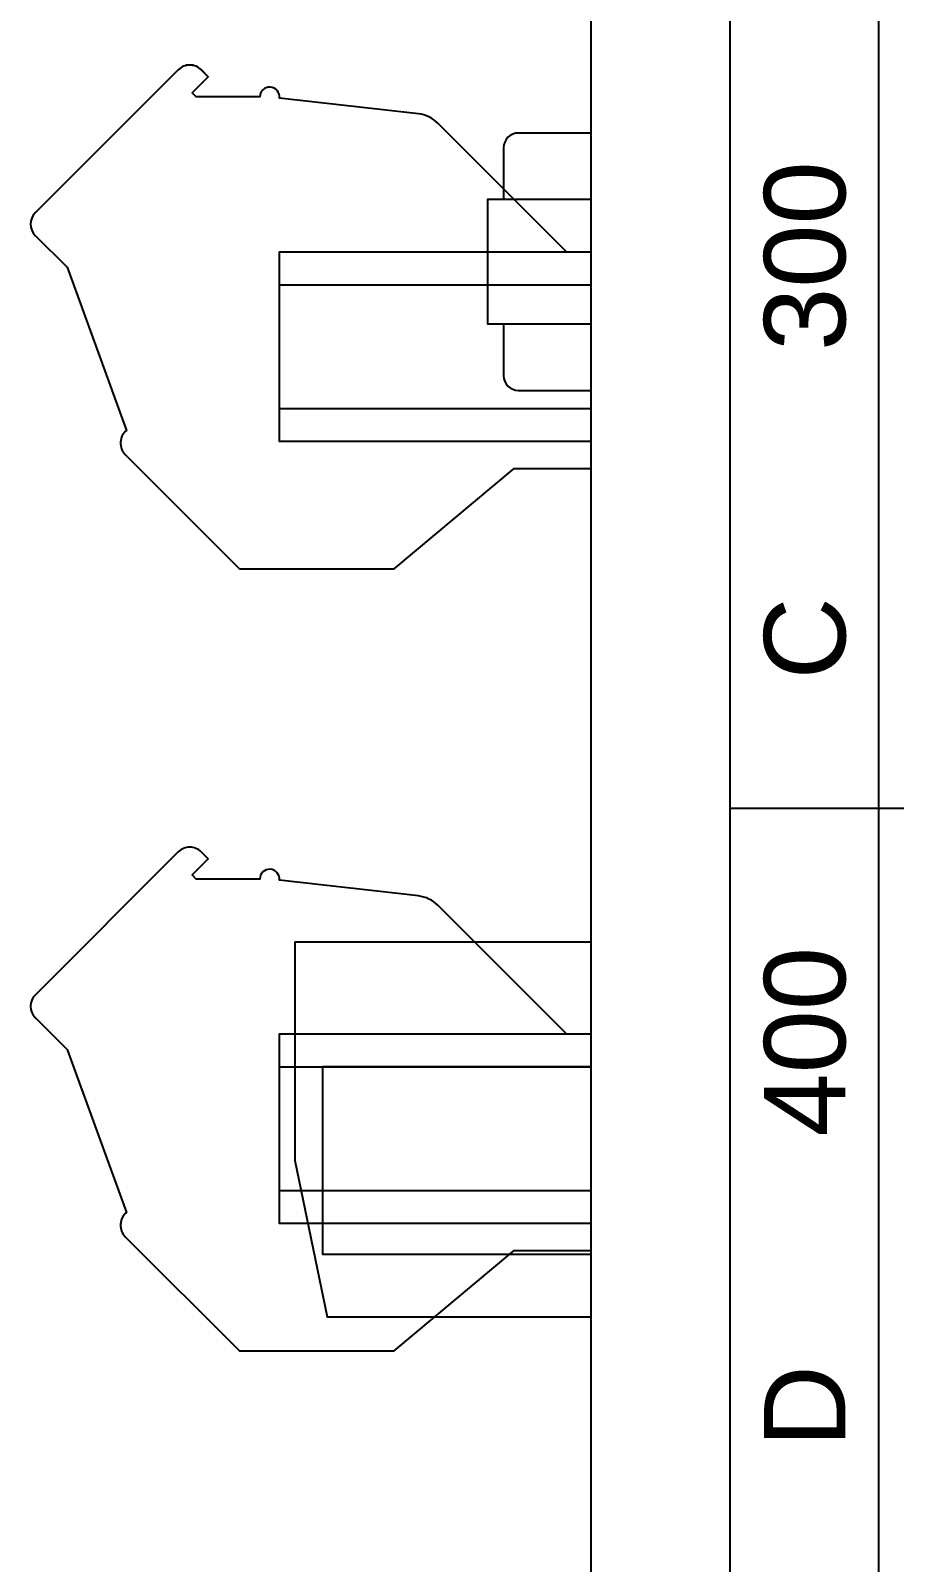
# Model space of a CAD drawing. Extents: x 0 to 24, y 0 to 18.
# Drawn here: x 8.816 to 9.859, y 4.154 to 6.005 of the extents above; entities that cross this region are included whole.
import ezdxf

# ---------------------------------------------------------------- set-up
doc = ezdxf.new("R2010")
doc.units = 0
doc.header["$MEASUREMENT"] = 0
for name, color, linetype in [('2_02__A-__SERIAL_COMMUNICA', 7, 'CONTINUOUS'), ('2_03__B-___3__DI___4__DO__', 7, 'CONTINUOUS'), ('2_04__1-___4__DI___4__DO_E', 7, 'CONTINUOUS'), ('2_05__C-___4__DI___4__DO_F', 7, 'CONTINUOUS'), ('2_06__D-___4__DI___3__DO_E', 7, 'CONTINUOUS'), ('2_07__2A___8__DO__ELECTROM', 7, 'CONTINUOUS'), ('2_08__2B___8__DO__ELECTROM', 7, 'CONTINUOUS'), ('2_09__2C___8__DO_ELECTROME', 7, 'CONTINUOUS'), ('2_10__2D___8__DO_ELECTROME', 7, 'CONTINUOUS'), ('2_11__2G___8__DO_ELECTROME', 7, 'CONTINUOUS'), ('2_12__3-___8__DI', 7, 'CONTINUOUS'), ('2_13__4-___14__DI', 7, 'CONTINUOUS'), ('2_14__6-___4__AI___4__AO__', 7, 'CONTINUOUS'), ('3_02__B-___3__DI___4__DO__', 7, 'CONTINUOUS'), ('3_03__1-___4__DI___4__DO_E', 7, 'CONTINUOUS'), ('3_04__C-___4__DI___4__DO_F', 7, 'CONTINUOUS'), ('3_05__D-___4__DI___3__DO_E', 7, 'CONTINUOUS'), ('3_06__2A___8__DO__ELECTROM', 7, 'CONTINUOUS'), ('3_07__2B___8__DO__ELECTROM', 7, 'CONTINUOUS'), ('3_08__2C___8__DO_ELECTROME', 7, 'CONTINUOUS'), ('3_09__2D___8__DO_ELECTROME', 7, 'CONTINUOUS'), ('3_10__2G___8__DO_ELECTROME', 7, 'CONTINUOUS'), ('3_11__3-___8__DI', 7, 'CONTINUOUS'), ('3_12__4-___14__DI', 7, 'CONTINUOUS'), ('3_13__6-___4__AI___4__AO__', 7, 'CONTINUOUS'), ('3_14__9-___10__RTD_INPUTS', 7, 'CONTINUOUS'), ('5_00_____DWG', 7, 'CONTINUOUS')]:
    doc.layers.add(name, color=color, linetype=linetype)
doc.styles.add('ARIAL', font='arial.ttf')

msp = doc.modelspace()

# ---------------------------------------------------------------- linework, layer by layer
at = {"layer": '2_02__A-__SERIAL_COMMUNICA'}
for points in [[(9.3874, 5.8135), (9.3079, 5.8929, 0.169586), (9.2845, 5.9042), (9.1164, 5.9234, 0.430941), (9.1053, 5.9365, 0.430926), (9.0928, 5.9247), (9.0159, 5.9247), (9.0109, 5.9296), (9.0304, 5.9491), (9.0221, 5.9575, 0.414218), (8.9942, 5.9575), (8.8216, 5.7849, 0.414213), (8.8216, 5.757), (8.8599, 5.7188), (8.9316, 5.5218, 0.440578), (8.9302, 5.4926), (9.0682, 5.3545), (9.2553, 5.3545), (9.3999, 5.4759), (9.4932, 5.4759)], [(9.4932, 5.8811), (9.4051, 5.8811, 0.414214), (9.3874, 5.8634), (9.3874, 5.8006)], [(9.3874, 5.6506), (9.3874, 5.5878, 0.414214), (9.4051, 5.5701), (9.4932, 5.5701)]]:
    msp.add_lwpolyline(points, format="xyb", dxfattribs=at)
for points in [[(9.4932, 5.8006), (9.3677, 5.8006), (9.3677, 5.6506), (9.4932, 5.6506)], [(9.3677, 5.7372), (9.1161, 5.7372), (9.1161, 5.5088), (9.4932, 5.5088)], [(9.1161, 5.6978), (9.3677, 5.6978)], [(9.1161, 5.5482), (9.4932, 5.5482)]]:
    msp.add_lwpolyline(points, dxfattribs=at)
at = {"layer": '2_03__B-___3__DI___4__DO__'}
msp.add_lwpolyline([(9.4633, 5.7375), (9.3079, 5.8929, 0.169586), (9.2845, 5.9042), (9.1164, 5.9234, 0.430941), (9.1053, 5.9365, 0.430926), (9.0928, 5.9247), (9.0159, 5.9247), (9.0109, 5.9296), (9.0304, 5.9491), (9.022, 5.9575, 0.414218), (8.9942, 5.9575), (8.8216, 5.7849, 0.414213), (8.8216, 5.757), (8.8599, 5.7188), (8.9316, 5.5218, 0.440578), (8.9302, 5.4926), (9.0682, 5.3545), (9.2553, 5.3545), (9.3999, 5.4759), (9.4932, 5.4759)], format="xyb", dxfattribs=at)
for points in [[(9.4932, 5.7372), (9.116, 5.7372), (9.116, 5.5088), (9.4932, 5.5088)], [(9.116, 5.6978), (9.4932, 5.6978)], [(9.116, 5.5482), (9.4932, 5.5482)]]:
    msp.add_lwpolyline(points, dxfattribs=at)
at = {"layer": '2_04__1-___4__DI___4__DO_E'}
msp.add_lwpolyline([(9.4633, 5.7375), (9.3079, 5.8929, 0.169586), (9.2845, 5.9042), (9.1164, 5.9234, 0.430941), (9.1053, 5.9365, 0.430926), (9.0928, 5.9247), (9.0159, 5.9247), (9.0109, 5.9296), (9.0304, 5.9491), (9.022, 5.9575, 0.414218), (8.9942, 5.9575), (8.8216, 5.7849, 0.414213), (8.8216, 5.757), (8.8599, 5.7188), (8.9316, 5.5218, 0.440578), (8.9302, 5.4926), (9.0682, 5.3545), (9.2553, 5.3545), (9.3999, 5.4759), (9.4932, 5.4759)], format="xyb", dxfattribs=at)
for points in [[(9.4932, 5.7372), (9.116, 5.7372), (9.116, 5.5088), (9.4932, 5.5088)], [(9.116, 5.6978), (9.4932, 5.6978)], [(9.116, 5.5482), (9.4932, 5.5482)]]:
    msp.add_lwpolyline(points, dxfattribs=at)
at = {"layer": '2_05__C-___4__DI___4__DO_F'}
msp.add_lwpolyline([(9.4633, 5.7375), (9.3079, 5.8929, 0.169586), (9.2845, 5.9042), (9.1164, 5.9234, 0.430941), (9.1053, 5.9365, 0.430926), (9.0928, 5.9247), (9.0159, 5.9247), (9.0109, 5.9296), (9.0304, 5.9491), (9.022, 5.9575, 0.414218), (8.9942, 5.9575), (8.8216, 5.7849, 0.414213), (8.8216, 5.757), (8.8599, 5.7188), (8.9316, 5.5218, 0.440578), (8.9302, 5.4926), (9.0682, 5.3545), (9.2553, 5.3545), (9.3999, 5.4759), (9.4932, 5.4759)], format="xyb", dxfattribs=at)
for points in [[(9.4932, 5.7372), (9.116, 5.7372), (9.116, 5.5088), (9.4932, 5.5088)], [(9.116, 5.6978), (9.4932, 5.6978)], [(9.116, 5.5482), (9.4932, 5.5482)]]:
    msp.add_lwpolyline(points, dxfattribs=at)
at = {"layer": '2_06__D-___4__DI___3__DO_E'}
msp.add_lwpolyline([(9.4633, 5.7375), (9.3079, 5.8929, 0.169586), (9.2845, 5.9042), (9.1164, 5.9234, 0.430941), (9.1053, 5.9365, 0.430926), (9.0928, 5.9247), (9.0159, 5.9247), (9.0109, 5.9296), (9.0304, 5.9491), (9.022, 5.9575, 0.414218), (8.9942, 5.9575), (8.8216, 5.7849, 0.414213), (8.8216, 5.757), (8.8599, 5.7188), (8.9316, 5.5218, 0.440578), (8.9302, 5.4926), (9.0682, 5.3545), (9.2553, 5.3545), (9.3999, 5.4759), (9.4932, 5.4759)], format="xyb", dxfattribs=at)
for points in [[(9.4932, 5.7372), (9.116, 5.7372), (9.116, 5.5088), (9.4932, 5.5088)], [(9.116, 5.6978), (9.4932, 5.6978)], [(9.116, 5.5482), (9.4932, 5.5482)]]:
    msp.add_lwpolyline(points, dxfattribs=at)
at = {"layer": '2_07__2A___8__DO__ELECTROM'}
msp.add_lwpolyline([(9.4633, 5.7375), (9.3079, 5.8929, 0.169586), (9.2845, 5.9042), (9.1164, 5.9234, 0.430941), (9.1053, 5.9365, 0.430926), (9.0928, 5.9247), (9.0159, 5.9247), (9.0109, 5.9296), (9.0304, 5.9491), (9.022, 5.9575, 0.414218), (8.9942, 5.9575), (8.8216, 5.7849, 0.414213), (8.8216, 5.757), (8.8599, 5.7188), (8.9316, 5.5218, 0.440578), (8.9302, 5.4926), (9.0682, 5.3545), (9.2553, 5.3545), (9.3999, 5.4759), (9.4932, 5.4759)], format="xyb", dxfattribs=at)
for points in [[(9.4932, 5.7372), (9.116, 5.7372), (9.116, 5.5088), (9.4932, 5.5088)], [(9.116, 5.6978), (9.4932, 5.6978)], [(9.116, 5.5482), (9.4932, 5.5482)]]:
    msp.add_lwpolyline(points, dxfattribs=at)
at = {"layer": '2_08__2B___8__DO__ELECTROM'}
msp.add_lwpolyline([(9.4633, 5.7375), (9.3079, 5.8929, 0.169586), (9.2845, 5.9042), (9.1164, 5.9234, 0.430941), (9.1053, 5.9365, 0.430926), (9.0928, 5.9247), (9.0159, 5.9247), (9.0109, 5.9296), (9.0304, 5.9491), (9.022, 5.9575, 0.414218), (8.9942, 5.9575), (8.8216, 5.7849, 0.414213), (8.8216, 5.757), (8.8599, 5.7188), (8.9316, 5.5218, 0.440578), (8.9302, 5.4926), (9.0682, 5.3545), (9.2553, 5.3545), (9.3999, 5.4759), (9.4932, 5.4759)], format="xyb", dxfattribs=at)
for points in [[(9.4932, 5.7372), (9.116, 5.7372), (9.116, 5.5088), (9.4932, 5.5088)], [(9.116, 5.6978), (9.4932, 5.6978)], [(9.116, 5.5482), (9.4932, 5.5482)]]:
    msp.add_lwpolyline(points, dxfattribs=at)
at = {"layer": '2_09__2C___8__DO_ELECTROME'}
msp.add_lwpolyline([(9.4633, 5.7375), (9.3079, 5.8929, 0.169586), (9.2845, 5.9042), (9.1164, 5.9234, 0.430941), (9.1053, 5.9365, 0.430926), (9.0928, 5.9247), (9.0159, 5.9247), (9.0109, 5.9296), (9.0304, 5.9491), (9.022, 5.9575, 0.414218), (8.9942, 5.9575), (8.8216, 5.7849, 0.414213), (8.8216, 5.757), (8.8599, 5.7188), (8.9316, 5.5218, 0.440578), (8.9302, 5.4926), (9.0682, 5.3545), (9.2553, 5.3545), (9.3999, 5.4759), (9.4932, 5.4759)], format="xyb", dxfattribs=at)
for points in [[(9.4932, 5.7372), (9.116, 5.7372), (9.116, 5.5088), (9.4932, 5.5088)], [(9.116, 5.6978), (9.4932, 5.6978)], [(9.116, 5.5482), (9.4932, 5.5482)]]:
    msp.add_lwpolyline(points, dxfattribs=at)
at = {"layer": '2_10__2D___8__DO_ELECTROME'}
msp.add_lwpolyline([(9.4633, 5.7375), (9.3079, 5.8929, 0.169586), (9.2845, 5.9042), (9.1164, 5.9234, 0.430941), (9.1053, 5.9365, 0.430926), (9.0928, 5.9247), (9.0159, 5.9247), (9.0109, 5.9296), (9.0304, 5.9491), (9.022, 5.9575, 0.414218), (8.9942, 5.9575), (8.8216, 5.7849, 0.414213), (8.8216, 5.757), (8.8599, 5.7188), (8.9316, 5.5218, 0.440578), (8.9302, 5.4926), (9.0682, 5.3545), (9.2553, 5.3545), (9.3999, 5.4759), (9.4932, 5.4759)], format="xyb", dxfattribs=at)
for points in [[(9.4932, 5.7372), (9.116, 5.7372), (9.116, 5.5088), (9.4932, 5.5088)], [(9.116, 5.6978), (9.4932, 5.6978)], [(9.116, 5.5482), (9.4932, 5.5482)]]:
    msp.add_lwpolyline(points, dxfattribs=at)
at = {"layer": '2_11__2G___8__DO_ELECTROME'}
msp.add_lwpolyline([(9.4633, 5.7375), (9.3079, 5.8929, 0.169586), (9.2845, 5.9042), (9.1164, 5.9234, 0.430941), (9.1053, 5.9365, 0.430926), (9.0928, 5.9247), (9.0159, 5.9247), (9.0109, 5.9296), (9.0304, 5.9491), (9.022, 5.9575, 0.414218), (8.9942, 5.9575), (8.8216, 5.7849, 0.414213), (8.8216, 5.757), (8.8599, 5.7188), (8.9316, 5.5218, 0.440578), (8.9302, 5.4926), (9.0682, 5.3545), (9.2553, 5.3545), (9.3999, 5.4759), (9.4932, 5.4759)], format="xyb", dxfattribs=at)
for points in [[(9.4932, 5.7372), (9.116, 5.7372), (9.116, 5.5088), (9.4932, 5.5088)], [(9.116, 5.6978), (9.4932, 5.6978)], [(9.116, 5.5482), (9.4932, 5.5482)]]:
    msp.add_lwpolyline(points, dxfattribs=at)
at = {"layer": '2_12__3-___8__DI'}
msp.add_lwpolyline([(9.4633, 5.7375), (9.3079, 5.8929, 0.169586), (9.2845, 5.9042), (9.1164, 5.9234, 0.430941), (9.1053, 5.9365, 0.430926), (9.0928, 5.9247), (9.0159, 5.9247), (9.0109, 5.9296), (9.0304, 5.9491), (9.022, 5.9575, 0.414218), (8.9942, 5.9575), (8.8216, 5.7849, 0.414213), (8.8216, 5.757), (8.8599, 5.7188), (8.9316, 5.5218, 0.440578), (8.9302, 5.4926), (9.0682, 5.3545), (9.2553, 5.3545), (9.3999, 5.4759), (9.4932, 5.4759)], format="xyb", dxfattribs=at)
for points in [[(9.4932, 5.7372), (9.116, 5.7372), (9.116, 5.5088), (9.4932, 5.5088)], [(9.116, 5.6978), (9.4932, 5.6978)], [(9.116, 5.5482), (9.4932, 5.5482)]]:
    msp.add_lwpolyline(points, dxfattribs=at)
at = {"layer": '2_13__4-___14__DI'}
msp.add_lwpolyline([(9.4633, 5.7375), (9.3079, 5.8929, 0.169586), (9.2845, 5.9042), (9.1164, 5.9234, 0.430941), (9.1053, 5.9365, 0.430926), (9.0928, 5.9247), (9.0159, 5.9247), (9.0109, 5.9296), (9.0304, 5.9491), (9.022, 5.9575, 0.414218), (8.9942, 5.9575), (8.8216, 5.7849, 0.414213), (8.8216, 5.757), (8.8599, 5.7188), (8.9316, 5.5218, 0.440578), (8.9302, 5.4926), (9.0682, 5.3545), (9.2553, 5.3545), (9.3999, 5.4759), (9.4932, 5.4759)], format="xyb", dxfattribs=at)
for points in [[(9.4932, 5.7372), (9.116, 5.7372), (9.116, 5.5088), (9.4932, 5.5088)], [(9.116, 5.6978), (9.4932, 5.6978)], [(9.116, 5.5482), (9.4932, 5.5482)]]:
    msp.add_lwpolyline(points, dxfattribs=at)
at = {"layer": '2_14__6-___4__AI___4__AO__'}
msp.add_lwpolyline([(9.4633, 5.7375), (9.3079, 5.8929, 0.169586), (9.2845, 5.9042), (9.1164, 5.9234, 0.430941), (9.1053, 5.9365, 0.430926), (9.0928, 5.9247), (9.0159, 5.9247), (9.0109, 5.9296), (9.0304, 5.9491), (9.022, 5.9575, 0.414218), (8.9942, 5.9575), (8.8216, 5.7849, 0.414213), (8.8216, 5.757), (8.8599, 5.7188), (8.9316, 5.5218, 0.440578), (8.9302, 5.4926), (9.0682, 5.3545), (9.2553, 5.3545), (9.3999, 5.4759), (9.4932, 5.4759)], format="xyb", dxfattribs=at)
for points in [[(9.4932, 5.7372), (9.116, 5.7372), (9.116, 5.5088), (9.4932, 5.5088)], [(9.116, 5.6978), (9.4932, 5.6978)], [(9.116, 5.5482), (9.4932, 5.5482)]]:
    msp.add_lwpolyline(points, dxfattribs=at)
at = {"layer": '3_02__B-___3__DI___4__DO__'}
msp.add_lwpolyline([(9.4633, 4.7925), (9.3079, 4.9479, 0.169586), (9.2845, 4.9592), (9.1164, 4.9783, 0.430941), (9.1053, 4.9915, 0.430926), (9.0928, 4.9797), (9.0159, 4.9797), (9.0109, 4.9846), (9.0304, 5.0041), (9.022, 5.0125, 0.414218), (8.9942, 5.0125), (8.8216, 4.8399, 0.414213), (8.8216, 4.812), (8.8599, 4.7737), (8.9316, 4.5768, 0.440578), (8.9302, 4.5475), (9.0682, 4.4095), (9.2553, 4.4095), (9.3999, 4.5308), (9.4932, 4.5308)], format="xyb", dxfattribs=at)
for points in [[(9.4932, 4.7922), (9.116, 4.7922), (9.116, 4.5638), (9.4932, 4.5638)], [(9.116, 4.7528), (9.4932, 4.7528)], [(9.116, 4.6032), (9.4932, 4.6032)]]:
    msp.add_lwpolyline(points, dxfattribs=at)
at = {"layer": '3_03__1-___4__DI___4__DO_E'}
msp.add_lwpolyline([(9.4633, 4.7925), (9.3079, 4.9479, 0.169586), (9.2845, 4.9592), (9.1164, 4.9783, 0.430941), (9.1053, 4.9915, 0.430926), (9.0928, 4.9797), (9.0159, 4.9797), (9.0109, 4.9846), (9.0304, 5.0041), (9.022, 5.0125, 0.414218), (8.9942, 5.0125), (8.8216, 4.8399, 0.414213), (8.8216, 4.812), (8.8599, 4.7737), (8.9316, 4.5768, 0.440578), (8.9302, 4.5475), (9.0682, 4.4095), (9.2553, 4.4095), (9.3999, 4.5308), (9.4932, 4.5308)], format="xyb", dxfattribs=at)
for points in [[(9.4932, 4.7922), (9.116, 4.7922), (9.116, 4.5638), (9.4932, 4.5638)], [(9.116, 4.7528), (9.4932, 4.7528)], [(9.116, 4.6032), (9.4932, 4.6032)]]:
    msp.add_lwpolyline(points, dxfattribs=at)
at = {"layer": '3_04__C-___4__DI___4__DO_F'}
msp.add_lwpolyline([(9.4633, 4.7925), (9.3079, 4.9479, 0.169586), (9.2845, 4.9592), (9.1164, 4.9783, 0.430941), (9.1053, 4.9915, 0.430926), (9.0928, 4.9797), (9.0159, 4.9797), (9.0109, 4.9846), (9.0304, 5.0041), (9.022, 5.0125, 0.414218), (8.9942, 5.0125), (8.8216, 4.8399, 0.414213), (8.8216, 4.812), (8.8599, 4.7737), (8.9316, 4.5768, 0.440578), (8.9302, 4.5475), (9.0682, 4.4095), (9.2553, 4.4095), (9.3999, 4.5308), (9.4932, 4.5308)], format="xyb", dxfattribs=at)
for points in [[(9.4932, 4.7922), (9.116, 4.7922), (9.116, 4.5638), (9.4932, 4.5638)], [(9.116, 4.7528), (9.4932, 4.7528)], [(9.116, 4.6032), (9.4932, 4.6032)]]:
    msp.add_lwpolyline(points, dxfattribs=at)
at = {"layer": '3_05__D-___4__DI___3__DO_E'}
msp.add_lwpolyline([(9.4633, 4.7925), (9.3079, 4.9479, 0.169586), (9.2845, 4.9592), (9.1164, 4.9783, 0.430941), (9.1053, 4.9915, 0.430926), (9.0928, 4.9797), (9.0159, 4.9797), (9.0109, 4.9846), (9.0304, 5.0041), (9.022, 5.0125, 0.414218), (8.9942, 5.0125), (8.8216, 4.8399, 0.414213), (8.8216, 4.812), (8.8599, 4.7737), (8.9316, 4.5768, 0.440578), (8.9302, 4.5475), (9.0682, 4.4095), (9.2553, 4.4095), (9.3999, 4.5308), (9.4932, 4.5308)], format="xyb", dxfattribs=at)
for points in [[(9.4932, 4.7922), (9.116, 4.7922), (9.116, 4.5638), (9.4932, 4.5638)], [(9.116, 4.7528), (9.4932, 4.7528)], [(9.116, 4.6032), (9.4932, 4.6032)]]:
    msp.add_lwpolyline(points, dxfattribs=at)
at = {"layer": '3_06__2A___8__DO__ELECTROM'}
msp.add_lwpolyline([(9.4633, 4.7925), (9.3079, 4.9479, 0.169586), (9.2845, 4.9592), (9.1164, 4.9783, 0.430941), (9.1053, 4.9915, 0.430926), (9.0928, 4.9797), (9.0159, 4.9797), (9.0109, 4.9846), (9.0304, 5.0041), (9.022, 5.0125, 0.414218), (8.9942, 5.0125), (8.8216, 4.8399, 0.414213), (8.8216, 4.812), (8.8599, 4.7737), (8.9316, 4.5768, 0.440578), (8.9302, 4.5475), (9.0682, 4.4095), (9.2553, 4.4095), (9.3999, 4.5308), (9.4932, 4.5308)], format="xyb", dxfattribs=at)
for points in [[(9.4932, 4.7922), (9.116, 4.7922), (9.116, 4.5638), (9.4932, 4.5638)], [(9.116, 4.7528), (9.4932, 4.7528)], [(9.116, 4.6032), (9.4932, 4.6032)]]:
    msp.add_lwpolyline(points, dxfattribs=at)
at = {"layer": '3_07__2B___8__DO__ELECTROM'}
msp.add_lwpolyline([(9.4633, 4.7925), (9.3079, 4.9479, 0.169586), (9.2845, 4.9592), (9.1164, 4.9783, 0.430941), (9.1053, 4.9915, 0.430926), (9.0928, 4.9797), (9.0159, 4.9797), (9.0109, 4.9846), (9.0304, 5.0041), (9.022, 5.0125, 0.414218), (8.9942, 5.0125), (8.8216, 4.8399, 0.414213), (8.8216, 4.812), (8.8599, 4.7737), (8.9316, 4.5768, 0.440578), (8.9302, 4.5475), (9.0682, 4.4095), (9.2553, 4.4095), (9.3999, 4.5308), (9.4932, 4.5308)], format="xyb", dxfattribs=at)
for points in [[(9.4932, 4.7922), (9.116, 4.7922), (9.116, 4.5638), (9.4932, 4.5638)], [(9.116, 4.7528), (9.4932, 4.7528)], [(9.116, 4.6032), (9.4932, 4.6032)]]:
    msp.add_lwpolyline(points, dxfattribs=at)
at = {"layer": '3_08__2C___8__DO_ELECTROME'}
msp.add_lwpolyline([(9.4633, 4.7925), (9.3079, 4.9479, 0.169586), (9.2845, 4.9592), (9.1164, 4.9783, 0.430941), (9.1053, 4.9915, 0.430926), (9.0928, 4.9797), (9.0159, 4.9797), (9.0109, 4.9846), (9.0304, 5.0041), (9.022, 5.0125, 0.414218), (8.9942, 5.0125), (8.8216, 4.8399, 0.414213), (8.8216, 4.812), (8.8599, 4.7737), (8.9316, 4.5768, 0.440578), (8.9302, 4.5475), (9.0682, 4.4095), (9.2553, 4.4095), (9.3999, 4.5308), (9.4932, 4.5308)], format="xyb", dxfattribs=at)
for points in [[(9.4932, 4.7922), (9.116, 4.7922), (9.116, 4.5638), (9.4932, 4.5638)], [(9.116, 4.7528), (9.4932, 4.7528)], [(9.116, 4.6032), (9.4932, 4.6032)]]:
    msp.add_lwpolyline(points, dxfattribs=at)
at = {"layer": '3_09__2D___8__DO_ELECTROME'}
msp.add_lwpolyline([(9.4633, 4.7925), (9.3079, 4.9479, 0.169586), (9.2845, 4.9592), (9.1164, 4.9783, 0.430941), (9.1053, 4.9915, 0.430926), (9.0928, 4.9797), (9.0159, 4.9797), (9.0109, 4.9846), (9.0304, 5.0041), (9.022, 5.0125, 0.414218), (8.9942, 5.0125), (8.8216, 4.8399, 0.414213), (8.8216, 4.812), (8.8599, 4.7737), (8.9316, 4.5768, 0.440578), (8.9302, 4.5475), (9.0682, 4.4095), (9.2553, 4.4095), (9.3999, 4.5308), (9.4932, 4.5308)], format="xyb", dxfattribs=at)
for points in [[(9.4932, 4.7922), (9.116, 4.7922), (9.116, 4.5638), (9.4932, 4.5638)], [(9.116, 4.7528), (9.4932, 4.7528)], [(9.116, 4.6032), (9.4932, 4.6032)]]:
    msp.add_lwpolyline(points, dxfattribs=at)
at = {"layer": '3_10__2G___8__DO_ELECTROME'}
msp.add_lwpolyline([(9.4633, 4.7925), (9.3079, 4.9479, 0.169586), (9.2845, 4.9592), (9.1164, 4.9783, 0.430941), (9.1053, 4.9915, 0.430926), (9.0928, 4.9797), (9.0159, 4.9797), (9.0109, 4.9846), (9.0304, 5.0041), (9.022, 5.0125, 0.414218), (8.9942, 5.0125), (8.8216, 4.8399, 0.414213), (8.8216, 4.812), (8.8599, 4.7737), (8.9316, 4.5768, 0.440578), (8.9302, 4.5475), (9.0682, 4.4095), (9.2553, 4.4095), (9.3999, 4.5308), (9.4932, 4.5308)], format="xyb", dxfattribs=at)
for points in [[(9.4932, 4.7922), (9.116, 4.7922), (9.116, 4.5638), (9.4932, 4.5638)], [(9.116, 4.7528), (9.4932, 4.7528)], [(9.116, 4.6032), (9.4932, 4.6032)]]:
    msp.add_lwpolyline(points, dxfattribs=at)
at = {"layer": '3_11__3-___8__DI'}
msp.add_lwpolyline([(9.4633, 4.7925), (9.3079, 4.9479, 0.169586), (9.2845, 4.9592), (9.1164, 4.9783, 0.430941), (9.1053, 4.9915, 0.430926), (9.0928, 4.9797), (9.0159, 4.9797), (9.0109, 4.9846), (9.0304, 5.0041), (9.022, 5.0125, 0.414218), (8.9942, 5.0125), (8.8216, 4.8399, 0.414213), (8.8216, 4.812), (8.8599, 4.7737), (8.9316, 4.5768, 0.440578), (8.9302, 4.5475), (9.0682, 4.4095), (9.2553, 4.4095), (9.3999, 4.5308), (9.4932, 4.5308)], format="xyb", dxfattribs=at)
for points in [[(9.4932, 4.7922), (9.116, 4.7922), (9.116, 4.5638), (9.4932, 4.5638)], [(9.116, 4.7528), (9.4932, 4.7528)], [(9.116, 4.6032), (9.4932, 4.6032)]]:
    msp.add_lwpolyline(points, dxfattribs=at)
at = {"layer": '3_12__4-___14__DI'}
msp.add_lwpolyline([(9.4633, 4.7925), (9.3079, 4.9479, 0.169586), (9.2845, 4.9592), (9.1164, 4.9783, 0.430941), (9.1053, 4.9915, 0.430926), (9.0928, 4.9797), (9.0159, 4.9797), (9.0109, 4.9846), (9.0304, 5.0041), (9.022, 5.0125, 0.414218), (8.9942, 5.0125), (8.8216, 4.8399, 0.414213), (8.8216, 4.812), (8.8599, 4.7737), (8.9316, 4.5768, 0.440578), (8.9302, 4.5475), (9.0682, 4.4095), (9.2553, 4.4095), (9.3999, 4.5308), (9.4932, 4.5308)], format="xyb", dxfattribs=at)
for points in [[(9.4932, 4.7922), (9.116, 4.7922), (9.116, 4.5638), (9.4932, 4.5638)], [(9.116, 4.7528), (9.4932, 4.7528)], [(9.116, 4.6032), (9.4932, 4.6032)]]:
    msp.add_lwpolyline(points, dxfattribs=at)
at = {"layer": '3_13__6-___4__AI___4__AO__'}
msp.add_lwpolyline([(9.4633, 4.7925), (9.3079, 4.9479, 0.169586), (9.2845, 4.9592), (9.1164, 4.9783, 0.430941), (9.1053, 4.9915, 0.430926), (9.0928, 4.9797), (9.0159, 4.9797), (9.0109, 4.9846), (9.0304, 5.0041), (9.022, 5.0125, 0.414218), (8.9942, 5.0125), (8.8216, 4.8399, 0.414213), (8.8216, 4.812), (8.8599, 4.7737), (8.9316, 4.5768, 0.440578), (8.9302, 4.5475), (9.0682, 4.4095), (9.2553, 4.4095), (9.3999, 4.5308), (9.4932, 4.5308)], format="xyb", dxfattribs=at)
for points in [[(9.4932, 4.7922), (9.116, 4.7922), (9.116, 4.5638), (9.4932, 4.5638)], [(9.116, 4.7528), (9.4932, 4.7528)], [(9.116, 4.6032), (9.4932, 4.6032)]]:
    msp.add_lwpolyline(points, dxfattribs=at)
at = {"layer": '3_14__9-___10__RTD_INPUTS'}
for points in [[(9.4932, 4.9035), (9.135, 4.9035), (9.135, 4.6397), (9.1743, 4.4507), (9.4932, 4.4507)], [(9.4932, 4.7529), (9.1684, 4.7529), (9.1684, 4.5265), (9.4932, 4.5265)]]:
    msp.add_lwpolyline(points, dxfattribs=at)
at = {"layer": '5_00_____DWG'}
msp.add_lwpolyline([(9.4932, 8.8524), (14.6123, 8.8524), (14.6123, 1.569), (9.4932, 1.569)], close=True, dxfattribs=at)
msp.add_lwpolyline([(13.4504, 8.3481), (9.7405, 8.3481, 0.414213), (9.6605, 8.2681), (9.6605, 2.1031, 0.414212), (9.7405, 2.0231), (13.4504, 2.0231, 0.414211), (13.5304, 2.1031), (13.5304, 8.2681, 0.414219)], format="xyb", close=True, dxfattribs=at)
for points in [[(9.8402, 8.3481), (9.8402, 2.0231)], [(13.5304, 5.0648), (9.6605, 5.0648)]]:
    msp.add_lwpolyline(points, dxfattribs=at)

# ---------------------------------------------------------------- texts
at = {"layer": '5_00_____DWG', "style": 'ARIAL'}
for s, height, p in [('300', 0.09833, (9.8003, 5.6178)), ('C', 0.0983, (9.8003, 5.2208)), ('400', 0.09833, (9.8003, 4.6685)), ('D', 0.0983, (9.8003, 4.2932))]:
    msp.add_text(s, height=height, rotation=90, dxfattribs=at).set_placement(p)

doc.saveas('drawing.dxf')
